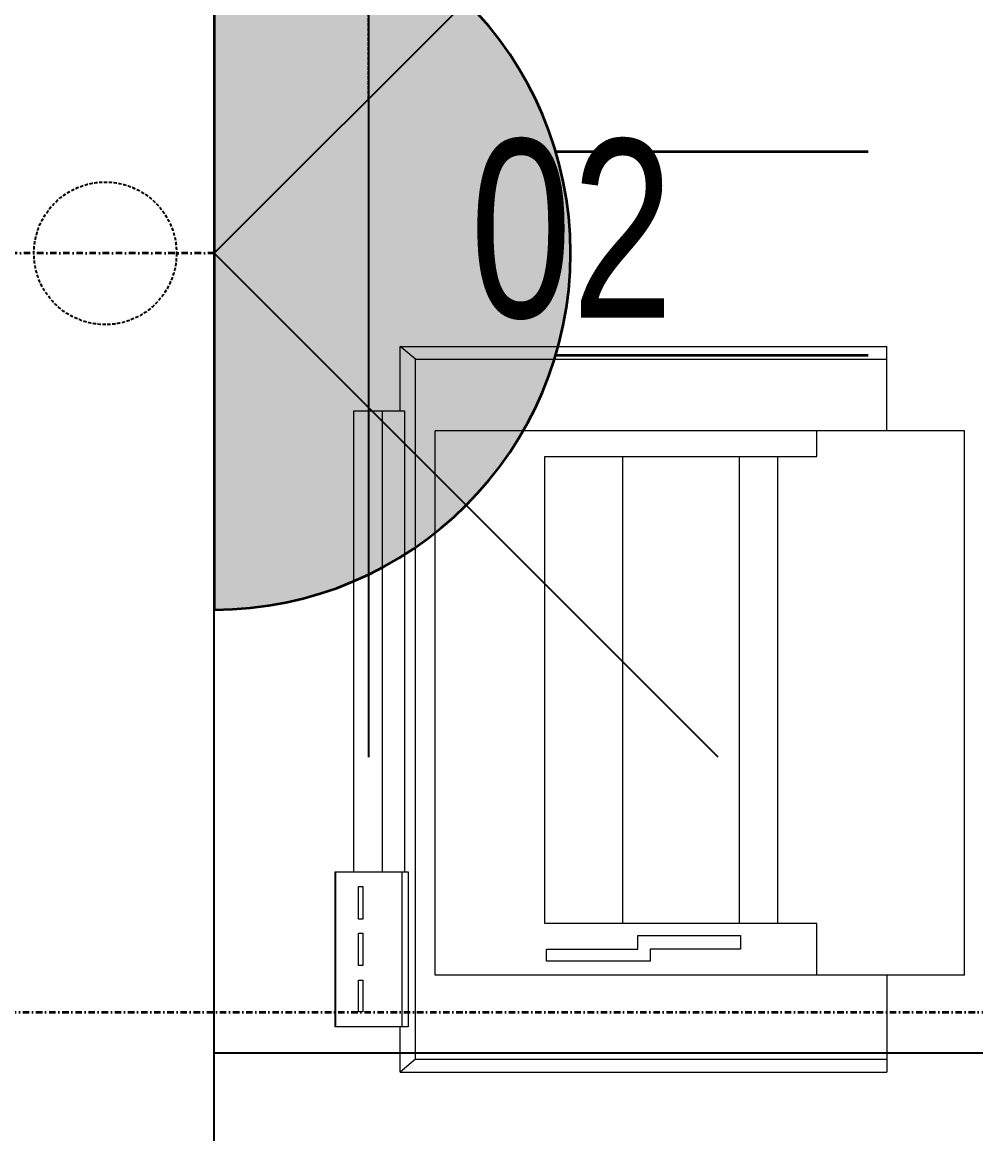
# Model space of a CAD drawing. Extents: x -178977 to 231842, y -29287 to 19916.
# Drawn here: x 25121 to 25590, y 6270 to 6816 of the extents above; entities that cross this region are included whole.
import ezdxf
from ezdxf import colors
from ezdxf.entities.mleader import LeaderData, LeaderLine
from ezdxf.enums import TextEntityAlignment as Align
from ezdxf.math import Vec2, Vec3

# ---------------------------------------------------------------- set-up
doc = ezdxf.new("R2010")
doc.units = 0
doc.header["$LTSCALE"] = 0.25
doc.linetypes.add('DASHDOT', pattern=[25.4, 12.7, -6.35, 0, -6.35])
doc.linetypes.add('HIDDEN', pattern=[9.525, 6.35, -3.175])
for name, color, linetype, lineweight in [('01-First Floor-FUR$0$72_EGR_EQP_TAG', 142, 'Continuous', 5), ('01-First Floor-FUR$0$LOADING', 253, 'Continuous', 5), ('01-First Floor-FUR$0$Walls', 251, 'Continuous', 5), ('E-LITE-CIRC', 6, 'Continuous', 25), ('E-LITE-CLNG-CNDT', 6, 'DASHDOT', 35), ('E-LITE-EXIT-NUMB', 6, 'Continuous', 25), ('E-POWR-CLNG-CNDT', 6, 'DASHDOT', 35), ('E-POWR-FLOR-CNDT', 6, 'HIDDEN', 25), ('E-POWR-WALL @ 100', 4, 'Continuous', 35)]:
    doc.layers.add(name, color=color, linetype=linetype, lineweight=lineweight)
doc.layers.add('01-First Floor-FUR$0$FALSE CEILING', color=251, linetype='Continuous')
doc.styles.add('01-First Floor-FUR$0$X3G_ENTITY_257CFD', font='swisscl.ttf', dxfattribs={"height": 200})
doc.styles.add('DC_SIMPLEX', font='SIMPLEX.shx', dxfattribs={"width": 0.7})

# ---------------------------------------------------------------- blocks, each defined once
blk = doc.blocks.new('01-First Floor-FUR$0$ITPPLT2C-P')
at = {"color": 0}
for p, q in [((0.02286, 0.03177), (0.26184, 0.03177)), ((0.03041, 0.02557), (0.02286, 0.03177)), ((0.02286, 0), (0.02286, 0.03177)), ((0.26184, -0.00959), (0.26184, 0.03177)), ((0.03041, -0.31823), (0.03041, 0.02557)), ((0.03041, 0.02557), (0.26184, 0.02557)), ((0, 0), (0, -0.22622)), ((0.02518, 0), (0, 0)), ((0.01395, 0), (0.01395, -0.22622)), ((0.02518, 0), (0.01395, 0)), ((0.02518, -0.22622), (0.02518, 0)), ((0.0401, -0.27688), (0.0401, -0.00959)), ((0.3, -0.00959), (0.0401, -0.00959)), ((0.22741, -0.02218), (0.22741, -0.00959)), ((0.3, -0.27688), (0.3, -0.00959)), ((0.09395, -0.2515), (0.09395, -0.02218)), ((0.09395, -0.02218), (0.22741, -0.02218)), ((0.13211, -0.2515), (0.13211, -0.02218)), ((0.18945, -0.2515), (0.18945, -0.02218)), ((0.20824, -0.2515), (0.20824, -0.02218)), ((-0.0091, -0.22622), (0.02673, -0.22622)), ((-0.0091, -0.30235), (-0.0091, -0.22622)), ((-0.00872, -0.22622), (0.02363, -0.22622)), ((-0.00872, -0.30235), (-0.00872, -0.22622)), ((0, -0.22622), (0.02518, -0.22622)), ((0.01395, -0.22622), (0.02518, -0.22622)), ((0.02363, -0.22622), (0.02363, -0.30235)), ((0.02673, -0.22622), (0.02673, -0.30235)), ((0.00232, -0.24947), (0.00232, -0.23339)), ((0.00232, -0.23339), (0.00446, -0.23339)), ((0.00446, -0.23339), (0.00446, -0.24947)), ((0.00446, -0.24947), (0.00232, -0.24947)), ((0.00232, -0.27213), (0.00232, -0.25625)), ((0.00232, -0.25625), (0.00446, -0.25625)), ((0.00446, -0.25625), (0.00446, -0.27213)), ((0.22741, -0.2515), (0.09395, -0.2515)), ((0.22741, -0.27688), (0.22741, -0.2515)), ((0.13947, -0.2575), (0.19003, -0.2575)), ((0.13947, -0.26409), (0.13947, -0.2575)), ((0.19003, -0.2575), (0.19003, -0.26409)), ((0.09472, -0.2701), (0.09472, -0.26409)), ((0.09472, -0.26409), (0.13947, -0.26409)), ((0.19003, -0.26409), (0.14567, -0.26409)), ((0.14567, -0.26409), (0.14567, -0.2701)), ((0.00446, -0.27213), (0.00232, -0.27213)), ((0.14567, -0.2701), (0.09472, -0.2701)), ((0.3, -0.27688), (0.0401, -0.27688)), ((0.26184, -0.27688), (0.26184, -0.32462)), ((0.00232, -0.29499), (0.00232, -0.2793)), ((0.00232, -0.2793), (0.00446, -0.2793)), ((0.00446, -0.2793), (0.00446, -0.29499)), ((0.00446, -0.29499), (0.00232, -0.29499)), ((0.02673, -0.30235), (-0.0091, -0.30235)), ((0.02363, -0.30235), (-0.00872, -0.30235)), ((0.02286, -0.32462), (0.02286, -0.30235)), ((0.03041, -0.31823), (0.02286, -0.32462)), ((0.03041, -0.31823), (0.26184, -0.31823)), ((0.02286, -0.32462), (0.26184, -0.32462))]:
    blk.add_line(p, q, dxfattribs=at)
blk = doc.blocks.new('01-First Floor-FUR')
at = {"layer": '01-First Floor-FUR$0$FALSE CEILING', "linetype": 'Continuous'}
blk.add_line((25215.56, 6310), (29215.56, 6310), dxfattribs=at)
at = {"layer": '01-First Floor-FUR$0$FALSE CEILING'}
blk.add_lwpolyline([(25215.56, 8610), (29215.56, 8610), (29215.56, 5110), (25215.56, 5110)], close=True, dxfattribs=at)
at = {"layer": '01-First Floor-FUR$0$Walls'}
blk.add_line((25215.56, 6150), (25215.56, 8610), dxfattribs=at)
at = {"layer": '01-First Floor-FUR$0$LOADING', "extrusion": (-7.77425e-06, 2.55393e-17, -1), "xscale": -1000, "yscale": 999.9999999999981, "zscale": 1000}
blk.add_blockref('01-First Floor-FUR$0$ITPPLT2C-P', (-25284.06, 6624.98, -0.09), dxfattribs=at)
at = {"layer": '01-First Floor-FUR$0$72_EGR_EQP_TAG', "insert": (25391.13, 6758.5, -0.1), "char_height": 87.473, "attachment_point": 2, "style": '01-First Floor-FUR$0$X3G_ENTITY_257CFD'}
blk.add_mtext('02', dxfattribs=at)
blk = doc.blocks.new('*U187')
h = blk.add_hatch(color=253)
edge = h.paths.add_edge_path()
edge.add_line((-1.75, 0), (1.75, 0))
edge.add_arc((0, 0), 1.75, 180, 360, ccw=False)
for p, q in [((-0.5, -1.6771), (-0.5, -3.2113)), ((0.5, -1.6771), (0.5, -3.2113))]:
    blk.add_line(p, q)
blk.add_lwpolyline([(-1.75, 0, 1), (1.75, 0)], format="xyb", close=True)
at = {"layer": 'Defpoints'}
for p, q in [((-2.4749, -2.4749), (0, 0)), ((2.4749, -2.4749), (0, 0)), ((2.4749, -0.7582), (-2.4749, -0.7582))]:
    blk.add_line(p, q, dxfattribs=at)
at = {"layer": 'E-LITE-EXIT-NUMB', "style": 'DC_SIMPLEX', "width": 0.7, "flags": 8}
blk.add_attdef('TYPE', text='', height=2, rotation=360, dxfattribs=at).set_placement((-2.682, 5.2383), align=Align.RIGHT)
blk.add_attdef('CIRCUIT', (2.682, 5.2383), '', height=2, rotation=360, dxfattribs=at)
blk = doc.blocks.new('ARR0W')
at = {"color": 45}
blk.add_ellipse((0, 0), major_axis=(0.4, 0), ratio=0.4, dxfattribs=at)
at = {"color": 45, "ltscale": 0.5}
blk.add_solid([(-1.4, 0.1667), (-0.4, 0), (-1.4, -0.1667)], dxfattribs=at)

msp = doc.modelspace()

# ---------------------------------------------------------------- linework, layer by layer
at = {"layer": 'E-POWR-CLNG-CNDT'}
msp.add_lwpolyline([(23515.56, 6329.95), (29171.42, 6329.95, 0.399001), (29246.32, 6401.03), (29262.08, 6702.56)], format="xyb", dxfattribs=at)
msp.add_lwpolyline([(25215.56, 6702.56), (23601.91, 6702.56)], dxfattribs=at)
at = {"layer": 'E-POWR-FLOR-CNDT'}
msp.add_lwpolyline([(25291.38, 6778.38), (25291.38, 7781.07)], dxfattribs=at)
msp.add_circle((25162.08, 6702.56), 35, dxfattribs=at)

# ---------------------------------------------------------------- block references
at = {"layer": 'E-LITE-CLNG-CNDT'}
msp.add_blockref('01-First Floor-FUR', (0, 0), dxfattribs=at)
at = {"layer": 'E-POWR-WALL @ 100', "xscale": 100, "yscale": 100, "zscale": 100, "rotation": 90.00000000000001}
msp.add_blockref('*U187', (25215.56, 6702.56), dxfattribs=at)

# ---------------------------------------------------------------- leaders
at = {"layer": 'E-LITE-CIRC'}
ml = msp.add_multileader_mtext('Standard', dxfattribs=at)
ml.set_content('{\\Fdc_el_romans|c0;\\W0.8;TO\\Fromans|c0; \\Fsimplex|c0;UPP-F1/S9}', color=256, style='DC_SIMPLEX')
ml.set_leader_properties()
ml.set_arrow_properties(name='ARR0W')
ml.build(insert=Vec2(0, 0))
ml.multileader.update_dxf_attribs({"dogleg_length": 200, "arrow_head_size": 140, "scale": 100})
ctx = ml.context
ctx.base_point, ctx.scale, ctx.char_height, ctx.arrow_head_size, ctx.landing_gap_size, ctx.plane_origin, ctx.plane_x_axis, ctx.plane_y_axis = Vec3(25064.13, 6013.95), 100, 200, 140, 140, Vec3(45133.66, -192.33), Vec3(1, 0.000001, 0), Vec3(-0.000001, 1, 0)
ctx.text_align_type = 2
notes = []
notes.append((ctx, [(1, (1, 1, 0), (27281.5, 6013.95), (-1, -0.000001, 0), 108.79, [(0, [(27518.22, 6329.95)], 0, [])])]))
ctx.mtext.insert, ctx.mtext.text_direction, ctx.mtext.rotation, ctx.mtext.alignment, ctx.mtext.flow_direction = Vec3(27032.7, 6147.29), Vec3(1, 0.000001, 0), 0.000001, 3, 5
for ctx, leaders in notes:
    for number, flags, end, landing, length, lines in leaders:
        leader = LeaderData()
        leader.index, (leader.has_last_leader_line, leader.has_dogleg_vector, leader.attachment_direction) = number, flags
        leader.last_leader_point, leader.dogleg_vector, leader.dogleg_length = Vec3(end), Vec3(landing), length
        for number, points, colour, breaks in lines:
            line = LeaderLine()
            line.index, line.vertices, line.color, line.breaks = number, Vec3.list(points), colors.encode_raw_color(colour), breaks
            leader.lines.append(line)
        ctx.leaders.append(leader)

doc.saveas('drawing.dxf')
